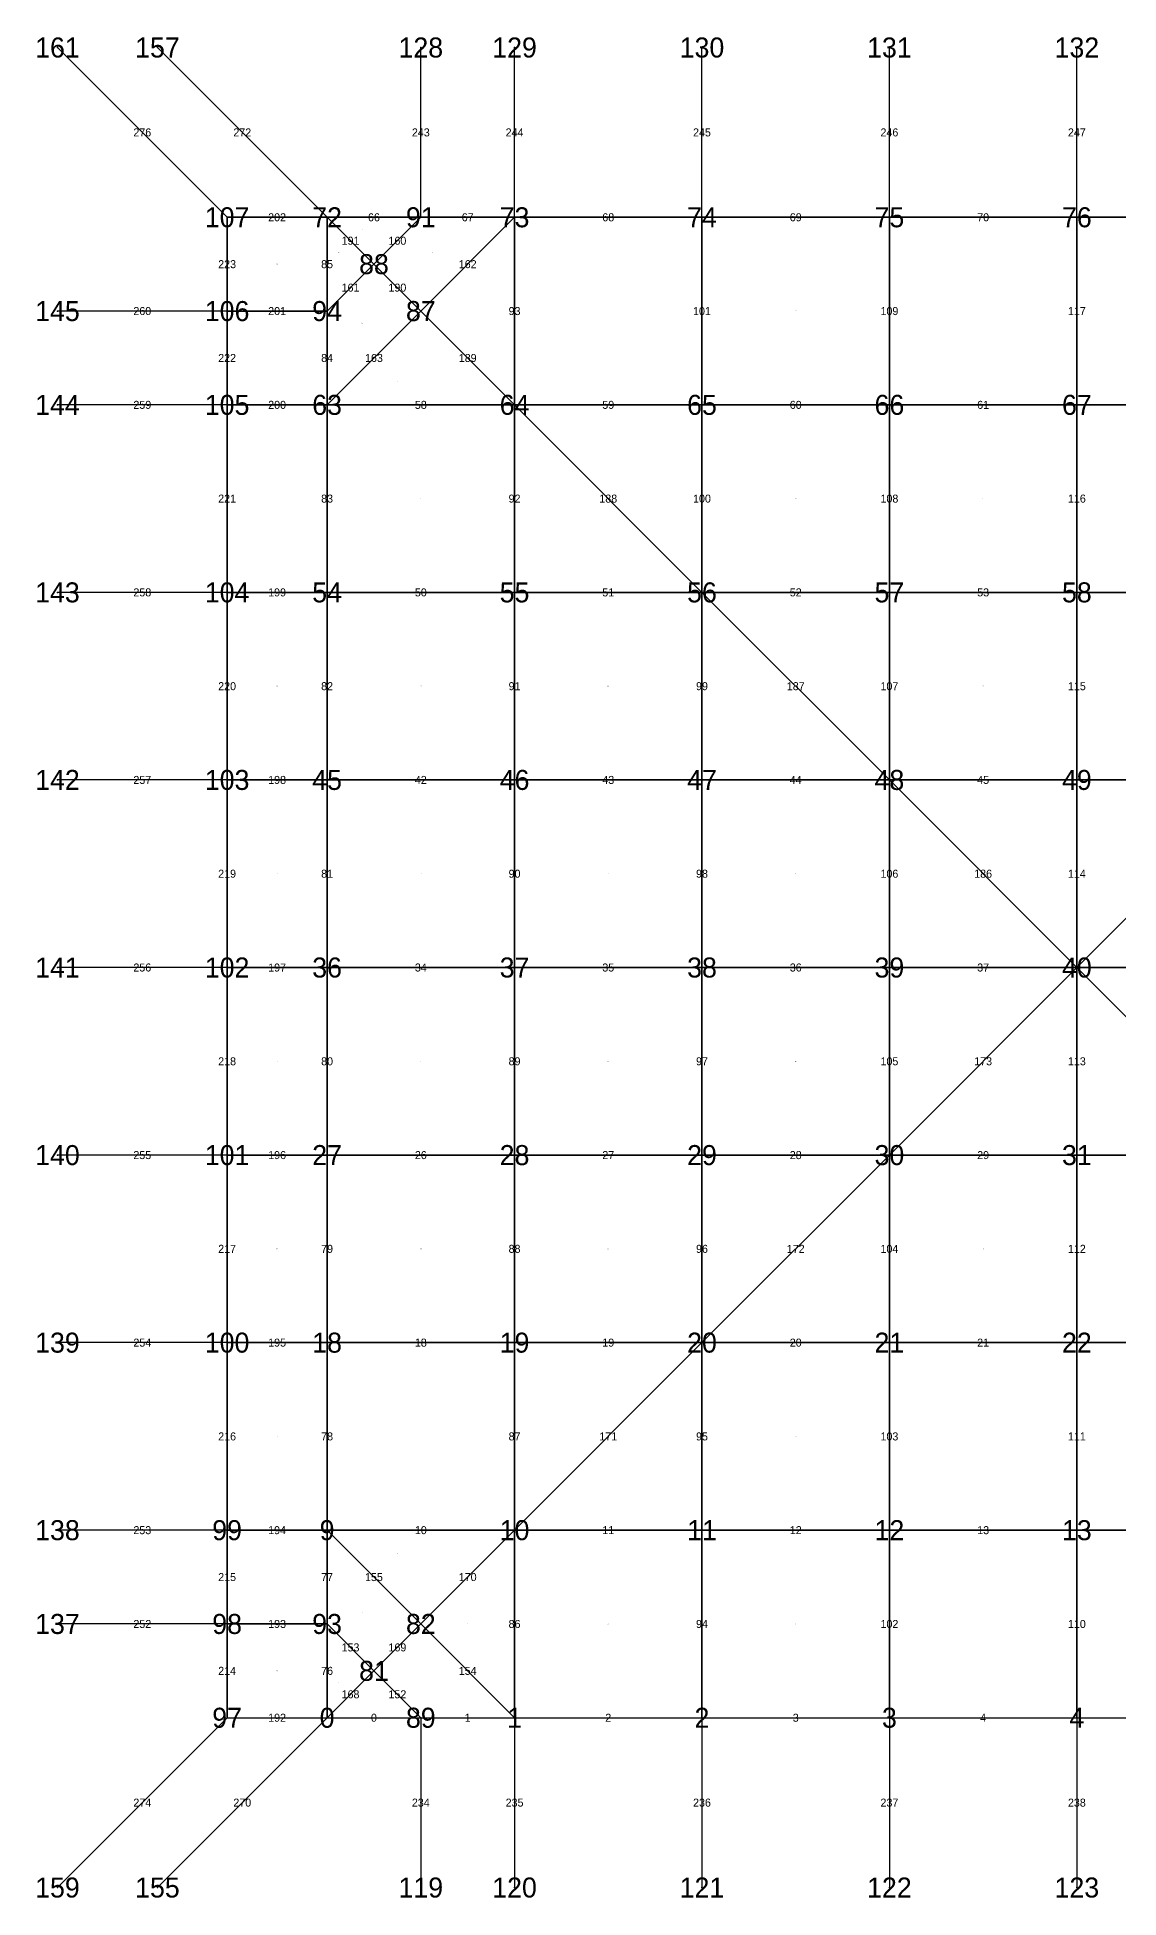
# Model space of a CAD drawing. Header units: metres. Extents: x -2.6 to 2.6, y -2.32 to 2.33.
# Drawn here: x -2.6 to 0.105, y -2.325 to 2.325 of the extents above; entities that cross this region are included whole.
import ezdxf
from ezdxf.enums import TextEntityAlignment as Align

# ---------------------------------------------------------------- set-up
doc = ezdxf.new("R2010")
doc.units = ezdxf.units.M

msp = doc.modelspace()

# ---------------------------------------------------------------- linework, layer by layer
at = {"layer": 'BRANCHE_INTERNO'}
for p, q in [((-2.125, 1.875, 0), (-2.5493, 2.2993, -5)), ((-1.875, 1.875, 0), (-2.2993, 2.2993, -5)), ((-1.6406, 1.875, 0.9077), (-1.6406, 2.2993, -4.0923)), ((-1.4062, 1.875, 1.2402), (-1.4062, 2.2993, -3.7598)), ((-0.9375, 1.875, 1.6238), (-0.9375, 2.2993, -3.3762)), ((-0.4688, 1.875, 1.8155), (-0.4688, 2.2993, -3.1845)), ((0, 1.875, 1.875), (0, 2.2993, -3.125)), ((-2.125, 1.875, 0), (-1.875, 1.875, 0)), ((-2.125, 1.6406, 0.9077), (-2.125, 1.875, 0)), ((-1.875, 1.875, 0), (-1.6406, 1.875, 0.9077)), ((-1.875, 1.6406, 0.9077), (-1.875, 1.875, 0)), ((-1.7578, 1.7578, 0.9227), (-1.875, 1.875, 0)), ((-1.6406, 1.875, 0.9077), (-1.7578, 1.7578, 0.9227)), ((-1.6406, 1.875, 0.9077), (-1.4062, 1.875, 1.2402)), ((-1.4062, 1.875, 1.2402), (-1.6406, 1.6406, 1.2837)), ((-1.4062, 1.875, 1.2402), (-0.9375, 1.875, 1.6238)), ((-1.4062, 1.4062, 1.7539), (-1.4062, 1.875, 1.2402)), ((-0.9375, 1.875, 1.6238), (-0.4688, 1.875, 1.8155)), ((-0.9375, 1.4062, 2.0432), (-0.9375, 1.875, 1.6238)), ((-0.4688, 1.875, 1.8155), (0, 1.875, 1.875)), ((-0.4688, 1.4062, 2.1986), (-0.4688, 1.875, 1.8155)), ((0, 1.875, 1.875), (0.4688, 1.875, 1.8155)), ((0, 1.4062, 2.248), (0, 1.875, 1.875)), ((-1.7578, 1.7578, 0.9227), (-1.875, 1.6406, 0.9077)), ((-1.6406, 1.6406, 1.2837), (-1.7578, 1.7578, 0.9227)), ((-2.125, 1.6406, 0.9077), (-2.5493, 1.6406, 0.9077)), ((-2.125, 1.6406, 0.9077), (-1.875, 1.6406, 0.9077)), ((-2.125, 1.4062, 1.2402), (-2.125, 1.6406, 0.9077)), ((-1.875, 1.4062, 1.2402), (-1.875, 1.6406, 0.9077)), ((-1.6406, 1.6406, 1.2837), (-1.875, 1.4062, 1.2402)), ((-1.4062, 1.4062, 1.7539), (-1.6406, 1.6406, 1.2837)), ((-2.125, 1.4062, 1.2402), (-2.5493, 1.4062, 1.2402)), ((-2.125, 1.4062, 1.2402), (-1.875, 1.4062, 1.2402)), ((-2.125, 0.9375, 1.6238), (-2.125, 1.4062, 1.2402)), ((-1.875, 1.4062, 1.2402), (-1.4062, 1.4062, 1.7539)), ((-1.875, 0.9375, 1.6238), (-1.875, 1.4062, 1.2402)), ((-1.4062, 1.4062, 1.7539), (-0.9375, 1.4062, 2.0432)), ((-1.4062, 0.9375, 2.0432), (-1.4062, 1.4062, 1.7539)), ((-0.9375, 0.9375, 2.2964), (-1.4062, 1.4062, 1.7539)), ((-0.9375, 1.4062, 2.0432), (-0.4688, 1.4062, 2.1986)), ((-0.9375, 0.9375, 2.2964), (-0.9375, 1.4062, 2.0432)), ((-0.4688, 1.4062, 2.1986), (0, 1.4062, 2.248)), ((-0.4688, 0.9375, 2.4357), (-0.4688, 1.4062, 2.1986)), ((0, 1.4062, 2.248), (0.4688, 1.4062, 2.1986)), ((0, 0.9375, 2.4804), (0, 1.4062, 2.248)), ((-2.125, 0.9375, 1.6238), (-2.5493, 0.9375, 1.6238)), ((-2.125, 0.9375, 1.6238), (-1.875, 0.9375, 1.6238)), ((-2.125, 0.4688, 1.8155), (-2.125, 0.9375, 1.6238)), ((-1.875, 0.9375, 1.6238), (-1.4062, 0.9375, 2.0432)), ((-1.875, 0.4688, 1.8155), (-1.875, 0.9375, 1.6238)), ((-1.4062, 0.9375, 2.0432), (-0.9375, 0.9375, 2.2964)), ((-1.4062, 0.4688, 2.1986), (-1.4062, 0.9375, 2.0432)), ((-0.9375, 0.9375, 2.2964), (-0.4688, 0.9375, 2.4357)), ((-0.9375, 0.4688, 2.4357), (-0.9375, 0.9375, 2.2964)), ((-0.4688, 0.4688, 2.5674), (-0.9375, 0.9375, 2.2964)), ((-0.4688, 0.9375, 2.4357), (0, 0.9375, 2.4804)), ((-0.4688, 0.4688, 2.5674), (-0.4688, 0.9375, 2.4357)), ((0, 0.9375, 2.4804), (0.4688, 0.9375, 2.4357)), ((0, 0.4688, 2.6099), (0, 0.9375, 2.4804)), ((-2.125, 0.4688, 1.8155), (-2.5493, 0.4688, 1.8155)), ((-2.125, 0.4688, 1.8155), (-1.875, 0.4688, 1.8155)), ((-2.125, 0, 1.875), (-2.125, 0.4688, 1.8155)), ((-1.875, 0.4688, 1.8155), (-1.4062, 0.4688, 2.1986)), ((-1.875, 0, 1.875), (-1.875, 0.4688, 1.8155)), ((-1.4062, 0.4688, 2.1986), (-0.9375, 0.4688, 2.4357)), ((-1.4062, 0, 2.248), (-1.4062, 0.4688, 2.1986)), ((-0.9375, 0.4688, 2.4357), (-0.4688, 0.4688, 2.5674)), ((-0.9375, 0, 2.4804), (-0.9375, 0.4688, 2.4357)), ((-0.4688, 0.4688, 2.5674), (0, 0.4688, 2.6099)), ((-0.4688, 0, 2.6099), (-0.4688, 0.4688, 2.5674)), ((0, 0, 2.6517), (-0.4688, 0.4688, 2.5674)), ((0, 0.4688, 2.6099), (0.4688, 0.4688, 2.5674)), ((0, 0, 2.6517), (0, 0.4688, 2.6099)), ((0, 0, 2.6517), (0.4688, 0.4688, 2.5674)), ((-2.125, 0, 1.875), (-2.5493, 0, 1.875)), ((-2.125, 0, 1.875), (-1.875, 0, 1.875)), ((-2.125, -0.4688, 1.8155), (-2.125, 0, 1.875)), ((-1.875, 0, 1.875), (-1.4062, 0, 2.248)), ((-1.875, -0.4688, 1.8155), (-1.875, 0, 1.875)), ((-1.4062, 0, 2.248), (-0.9375, 0, 2.4804)), ((-1.4062, -0.4688, 2.1986), (-1.4062, 0, 2.248)), ((-0.9375, 0, 2.4804), (-0.4688, 0, 2.6099)), ((-0.9375, -0.4688, 2.4357), (-0.9375, 0, 2.4804)), ((-0.4688, 0, 2.6099), (0, 0, 2.6517)), ((-0.4688, -0.4688, 2.5674), (-0.4688, 0, 2.6099)), ((-0.4688, -0.4688, 2.5674), (0, 0, 2.6517)), ((0, 0, 2.6517), (0.4688, 0, 2.6099)), ((0, -0.4688, 2.6099), (0, 0, 2.6517)), ((0.4688, -0.4688, 2.5674), (0, 0, 2.6517)), ((-2.125, -0.4688, 1.8155), (-2.5493, -0.4688, 1.8155)), ((-2.125, -0.4688, 1.8155), (-1.875, -0.4688, 1.8155)), ((-2.125, -0.9375, 1.6238), (-2.125, -0.4688, 1.8155)), ((-1.875, -0.4688, 1.8155), (-1.4062, -0.4688, 2.1986)), ((-1.875, -0.9375, 1.6238), (-1.875, -0.4688, 1.8155)), ((-1.4062, -0.4688, 2.1986), (-0.9375, -0.4688, 2.4357)), ((-1.4062, -0.9375, 2.0432), (-1.4062, -0.4688, 2.1986)), ((-0.9375, -0.4688, 2.4357), (-0.4688, -0.4688, 2.5674)), ((-0.9375, -0.9375, 2.2964), (-0.9375, -0.4688, 2.4357)), ((-0.9375, -0.9375, 2.2964), (-0.4688, -0.4688, 2.5674)), ((-0.4688, -0.4688, 2.5674), (0, -0.4688, 2.6099)), ((-0.4688, -0.9375, 2.4357), (-0.4688, -0.4688, 2.5674)), ((0, -0.4688, 2.6099), (0.4688, -0.4688, 2.5674)), ((0, -0.9375, 2.4804), (0, -0.4688, 2.6099)), ((-2.125, -0.9375, 1.6238), (-2.5493, -0.9375, 1.6238)), ((-2.125, -0.9375, 1.6238), (-1.875, -0.9375, 1.6238)), ((-2.125, -1.4062, 1.2402), (-2.125, -0.9375, 1.6238)), ((-1.875, -0.9375, 1.6238), (-1.4062, -0.9375, 2.0432)), ((-1.875, -1.4062, 1.2402), (-1.875, -0.9375, 1.6238)), ((-1.4062, -0.9375, 2.0432), (-0.9375, -0.9375, 2.2964)), ((-1.4062, -1.4062, 1.7539), (-1.4062, -0.9375, 2.0432)), ((-1.4062, -1.4062, 1.7539), (-0.9375, -0.9375, 2.2964)), ((-0.9375, -0.9375, 2.2964), (-0.4688, -0.9375, 2.4357)), ((-0.9375, -1.4062, 2.0432), (-0.9375, -0.9375, 2.2964)), ((-0.4688, -0.9375, 2.4357), (0, -0.9375, 2.4804)), ((-0.4688, -1.4062, 2.1986), (-0.4688, -0.9375, 2.4357)), ((0, -0.9375, 2.4804), (0.4688, -0.9375, 2.4357)), ((0, -1.4062, 2.248), (0, -0.9375, 2.4804)), ((-2.125, -1.4062, 1.2402), (-2.5493, -1.4062, 1.2402)), ((-2.125, -1.4062, 1.2402), (-1.875, -1.4062, 1.2402)), ((-2.125, -1.6406, 0.9077), (-2.125, -1.4062, 1.2402)), ((-1.875, -1.4062, 1.2402), (-1.4062, -1.4062, 1.7539)), ((-1.875, -1.6406, 0.9077), (-1.875, -1.4062, 1.2402)), ((-1.6406, -1.6406, 1.2837), (-1.875, -1.4062, 1.2402)), ((-1.6406, -1.6406, 1.2837), (-1.4062, -1.4062, 1.7539)), ((-1.4062, -1.4062, 1.7539), (-0.9375, -1.4062, 2.0432)), ((-1.4062, -1.875, 1.2402), (-1.4062, -1.4062, 1.7539)), ((-0.9375, -1.4062, 2.0432), (-0.4688, -1.4062, 2.1986)), ((-0.9375, -1.875, 1.6238), (-0.9375, -1.4062, 2.0432)), ((-0.4688, -1.4062, 2.1986), (0, -1.4062, 2.248)), ((-0.4688, -1.875, 1.8155), (-0.4688, -1.4062, 2.1986)), ((0, -1.4062, 2.248), (0.4688, -1.4062, 2.1986)), ((0, -1.875, 1.875), (0, -1.4062, 2.248)), ((-2.125, -1.6406, 0.9077), (-2.5493, -1.6406, 0.9077)), ((-2.125, -1.6406, 0.9077), (-1.875, -1.6406, 0.9077)), ((-2.125, -1.875, 0), (-2.125, -1.6406, 0.9077)), ((-1.875, -1.875, 0), (-1.875, -1.6406, 0.9077)), ((-1.7578, -1.7578, 0.9227), (-1.875, -1.6406, 0.9077)), ((-1.7578, -1.7578, 0.9227), (-1.6406, -1.6406, 1.2837)), ((-1.4062, -1.875, 1.2402), (-1.6406, -1.6406, 1.2837)), ((-1.875, -1.875, 0), (-1.7578, -1.7578, 0.9227)), ((-1.6406, -1.875, 0.9077), (-1.7578, -1.7578, 0.9227)), ((-2.125, -1.875, 0), (-2.5493, -2.2993, -5)), ((-1.875, -1.875, 0), (-2.2993, -2.2993, -5)), ((-2.125, -1.875, 0), (-1.875, -1.875, 0)), ((-1.875, -1.875, 0), (-1.6406, -1.875, 0.9077)), ((-1.6406, -1.875, 0.9077), (-1.4062, -1.875, 1.2402)), ((-1.6406, -1.875, 0.9077), (-1.6406, -2.2993, -4.0923)), ((-1.4062, -1.875, 1.2402), (-0.9375, -1.875, 1.6238)), ((-1.4062, -1.875, 1.2402), (-1.4062, -2.2993, -3.7598)), ((-0.9375, -1.875, 1.6238), (-0.4688, -1.875, 1.8155)), ((-0.9375, -1.875, 1.6238), (-0.9375, -2.2993, -3.3762)), ((-0.4688, -1.875, 1.8155), (0, -1.875, 1.875)), ((-0.4688, -1.875, 1.8155), (-0.4688, -2.2993, -3.1845)), ((0, -1.875, 1.875), (0.4688, -1.875, 1.8155)), ((0, -1.875, 1.875), (0, -2.2993, -3.125))]:
    msp.add_line(p, q, dxfattribs=at)
at = {"layer": 'EstradossoFaces'}
for points in [[(-2.125, 1.6406, 1.5827), (-1.875, 1.6406, 1.5827), (-1.875, 1.875, 1.2965), (-2.125, 1.875, 1.2965)], [(-1.875, 1.875, 1.2965), (-1.7578, 1.7578, 1.5914), (-1.6406, 1.875, 1.5827), (-1.875, 1.875, 1.2965)], [(-1.875, 1.875, 1.2965), (-1.875, 1.6406, 1.5827), (-1.7578, 1.7578, 1.5914), (-1.875, 1.875, 1.2965)], [(-1.7578, 1.7578, 1.5914), (-1.6406, 1.6406, 1.8245), (-1.4062, 1.875, 1.7942), (-1.6406, 1.875, 1.5827)], [(-1.6406, 1.6406, 1.8245), (-1.6406, 1.6406, 1.8245), (-1.4062, 1.4062, 2.1811), (-1.4062, 1.875, 1.7942)], [(-1.4062, 1.4062, 2.1811), (-0.9375, 1.4062, 2.4199), (-0.9375, 1.875, 2.0779), (-1.4062, 1.875, 1.7942)], [(-0.9375, 1.4062, 2.4199), (-0.4688, 1.4062, 2.5524), (-0.4688, 1.875, 2.2309), (-0.9375, 1.875, 2.0779)], [(-0.4688, 1.4062, 2.5524), (0, 1.4062, 2.5951), (0, 1.875, 2.2796), (-0.4688, 1.875, 2.2309)], [(0, 1.4062, 2.5951), (0.4688, 1.4062, 2.5524), (0.4688, 1.875, 2.2309), (0, 1.875, 2.2796)], [(-1.875, 1.6406, 1.5827), (-1.875, 1.4062, 1.7942), (-1.6406, 1.6406, 1.8245), (-1.7578, 1.7578, 1.5914)], [(-2.125, 1.4062, 1.7942), (-1.875, 1.4062, 1.7942), (-1.875, 1.6406, 1.5827), (-2.125, 1.6406, 1.5827)], [(-1.875, 1.4062, 1.7942), (-1.875, 1.4062, 1.7942), (-1.4062, 1.4062, 2.1811), (-1.6406, 1.6406, 1.8245)], [(-2.125, 0.9375, 2.0779), (-1.875, 0.9375, 2.0779), (-1.875, 1.4062, 1.7942), (-2.125, 1.4062, 1.7942)], [(-1.875, 0.9375, 2.0779), (-1.4062, 0.9375, 2.4199), (-1.4062, 1.4062, 2.1811), (-1.875, 1.4062, 1.7942)], [(-1.4062, 0.9375, 2.4199), (-0.9375, 0.9375, 2.6371), (-0.9375, 1.4062, 2.4199), (-1.4062, 1.4062, 2.1811)], [(-0.9375, 0.9375, 2.6371), (-0.4688, 0.9375, 2.7593), (-0.4688, 1.4062, 2.5524), (-0.9375, 1.4062, 2.4199)], [(-0.4688, 0.9375, 2.7593), (0, 0.9375, 2.7988), (0, 1.4062, 2.5951), (-0.4688, 1.4062, 2.5524)], [(0, 0.9375, 2.7988), (0.4688, 0.9375, 2.7593), (0.4688, 1.4062, 2.5524), (0, 1.4062, 2.5951)], [(-2.125, 0.4688, 2.2309), (-1.875, 0.4688, 2.2309), (-1.875, 0.9375, 2.0779), (-2.125, 0.9375, 2.0779)], [(-1.875, 0.4688, 2.2309), (-1.4062, 0.4688, 2.5524), (-1.4062, 0.9375, 2.4199), (-1.875, 0.9375, 2.0779)], [(-1.4062, 0.4688, 2.5524), (-0.9375, 0.4688, 2.7593), (-0.9375, 0.9375, 2.6371), (-1.4062, 0.9375, 2.4199)], [(-0.9375, 0.4688, 2.7593), (-0.4688, 0.4688, 2.8762), (-0.4688, 0.9375, 2.7593), (-0.9375, 0.9375, 2.6371)], [(-0.4688, 0.4688, 2.8762), (0, 0.4688, 2.9142), (0, 0.9375, 2.7988), (-0.4688, 0.9375, 2.7593)], [(0, 0.4688, 2.9142), (0.4688, 0.4688, 2.8762), (0.4688, 0.9375, 2.7593), (0, 0.9375, 2.7988)], [(-2.125, 0, 2.2796), (-1.875, 0, 2.2796), (-1.875, 0.4688, 2.2309), (-2.125, 0.4688, 2.2309)], [(-1.875, 0, 2.2796), (-1.4062, 0, 2.5951), (-1.4062, 0.4688, 2.5524), (-1.875, 0.4688, 2.2309)], [(-1.4062, 0, 2.5951), (-0.9375, 0, 2.7988), (-0.9375, 0.4688, 2.7593), (-1.4062, 0.4688, 2.5524)], [(-0.9375, 0, 2.7988), (-0.4688, 0, 2.9142), (-0.4688, 0.4688, 2.8762), (-0.9375, 0.4688, 2.7593)], [(-0.4688, 0, 2.9142), (0, 0, 2.9517), (0, 0.4688, 2.9142), (-0.4688, 0.4688, 2.8762)], [(0, 0, 2.9517), (0.4688, 0, 2.9142), (0.4688, 0.4688, 2.8762), (0, 0.4688, 2.9142)], [(-2.125, -0.4688, 2.2309), (-1.875, -0.4688, 2.2309), (-1.875, 0, 2.2796), (-2.125, 0, 2.2796)], [(-1.875, -0.4688, 2.2309), (-1.4062, -0.4688, 2.5524), (-1.4062, 0, 2.5951), (-1.875, 0, 2.2796)], [(-1.4062, -0.4688, 2.5524), (-0.9375, -0.4688, 2.7593), (-0.9375, 0, 2.7988), (-1.4062, 0, 2.5951)], [(-0.9375, -0.4688, 2.7593), (-0.4688, -0.4688, 2.8762), (-0.4688, 0, 2.9142), (-0.9375, 0, 2.7988)], [(-0.4688, -0.4688, 2.8762), (0, -0.4688, 2.9142), (0, 0, 2.9517), (-0.4688, 0, 2.9142)], [(0, -0.4688, 2.9142), (0.4688, -0.4688, 2.8762), (0.4688, 0, 2.9142), (0, 0, 2.9517)], [(-2.125, -0.9375, 2.0779), (-1.875, -0.9375, 2.0779), (-1.875, -0.4688, 2.2309), (-2.125, -0.4688, 2.2309)], [(-1.875, -0.9375, 2.0779), (-1.4062, -0.9375, 2.4199), (-1.4062, -0.4688, 2.5524), (-1.875, -0.4688, 2.2309)], [(-1.4062, -0.9375, 2.4199), (-0.9375, -0.9375, 2.6371), (-0.9375, -0.4688, 2.7593), (-1.4062, -0.4688, 2.5524)], [(-0.9375, -0.9375, 2.6371), (-0.4688, -0.9375, 2.7593), (-0.4688, -0.4688, 2.8762), (-0.9375, -0.4688, 2.7593)], [(-0.4688, -0.9375, 2.7593), (0, -0.9375, 2.7988), (0, -0.4688, 2.9142), (-0.4688, -0.4688, 2.8762)], [(0, -0.9375, 2.7988), (0.4688, -0.9375, 2.7593), (0.4688, -0.4688, 2.8762), (0, -0.4688, 2.9142)], [(-2.125, -1.4062, 1.7942), (-1.875, -1.4062, 1.7942), (-1.875, -0.9375, 2.0779), (-2.125, -0.9375, 2.0779)], [(-1.875, -1.4062, 1.7942), (-1.4062, -1.4062, 2.1811), (-1.4062, -0.9375, 2.4199), (-1.875, -0.9375, 2.0779)], [(-1.4062, -1.4062, 2.1811), (-0.9375, -1.4062, 2.4199), (-0.9375, -0.9375, 2.6371), (-1.4062, -0.9375, 2.4199)], [(-0.9375, -1.4062, 2.4199), (-0.4688, -1.4062, 2.5524), (-0.4688, -0.9375, 2.7593), (-0.9375, -0.9375, 2.6371)], [(-0.4688, -1.4062, 2.5524), (0, -1.4062, 2.5951), (0, -0.9375, 2.7988), (-0.4688, -0.9375, 2.7593)], [(0, -1.4062, 2.5951), (0.4688, -1.4062, 2.5524), (0.4688, -0.9375, 2.7593), (0, -0.9375, 2.7988)], [(-2.125, -1.6406, 1.5827), (-1.875, -1.6406, 1.5827), (-1.875, -1.4062, 1.7942), (-2.125, -1.4062, 1.7942)], [(-1.7578, -1.7578, 1.5914), (-1.6406, -1.6406, 1.8245), (-1.875, -1.4062, 1.7942), (-1.875, -1.6406, 1.5827)], [(-1.6406, -1.6406, 1.8245), (-1.4062, -1.4062, 2.1811), (-1.875, -1.4062, 1.7942)], [(-1.4062, -1.875, 1.7942), (-1.4062, -1.4062, 2.1811), (-1.6406, -1.6406, 1.8245)], [(-1.4062, -1.875, 1.7942), (-0.9375, -1.875, 2.0779), (-0.9375, -1.4062, 2.4199), (-1.4062, -1.4062, 2.1811)], [(-0.9375, -1.875, 2.0779), (-0.4688, -1.875, 2.2309), (-0.4688, -1.4062, 2.5524), (-0.9375, -1.4062, 2.4199)], [(-0.4688, -1.875, 2.2309), (0, -1.875, 2.2796), (0, -1.4062, 2.5951), (-0.4688, -1.4062, 2.5524)], [(0, -1.875, 2.2796), (0.4688, -1.875, 2.2309), (0.4688, -1.4062, 2.5524), (0, -1.4062, 2.5951)], [(-2.125, -1.875, 1.2965), (-1.875, -1.875, 1.2965), (-1.875, -1.6406, 1.5827), (-2.125, -1.6406, 1.5827)], [(-1.875, -1.875, 1.2965), (-1.7578, -1.7578, 1.5914), (-1.875, -1.6406, 1.5827), (-1.875, -1.875, 1.2965)], [(-1.6406, -1.875, 1.5827), (-1.4062, -1.875, 1.7942), (-1.6406, -1.6406, 1.8245), (-1.7578, -1.7578, 1.5914)], [(-1.875, -1.875, 1.2965), (-1.6406, -1.875, 1.5827), (-1.7578, -1.7578, 1.5914), (-1.875, -1.875, 1.2965)]]:
    msp.add_3dface(points, dxfattribs=at)
at = {"layer": 'Faces'}
for points in [[(-2.125, 1.6406, 0.9077), (-1.875, 1.6406, 0.9077), (-1.875, 1.875, 0), (-2.125, 1.875, 0)], [(-1.875, 1.875, 0), (-1.7578, 1.7578, 0.9227), (-1.6406, 1.875, 0.9077), (-1.875, 1.875, 0)], [(-1.875, 1.875, 0), (-1.875, 1.6406, 0.9077), (-1.7578, 1.7578, 0.9227), (-1.875, 1.875, 0)], [(-1.7578, 1.7578, 0.9227), (-1.6406, 1.6406, 1.2837), (-1.4062, 1.875, 1.2402), (-1.6406, 1.875, 0.9077)], [(-1.6406, 1.6406, 1.2837), (-1.6406, 1.6406, 1.2837), (-1.4062, 1.4062, 1.7539), (-1.4062, 1.875, 1.2402)], [(-1.4062, 1.4062, 1.7539), (-0.9375, 1.4062, 2.0432), (-0.9375, 1.875, 1.6238), (-1.4062, 1.875, 1.2402)], [(-0.9375, 1.4062, 2.0432), (-0.4688, 1.4062, 2.1986), (-0.4688, 1.875, 1.8155), (-0.9375, 1.875, 1.6238)], [(-0.4688, 1.4062, 2.1986), (0, 1.4062, 2.248), (0, 1.875, 1.875), (-0.4688, 1.875, 1.8155)], [(0, 1.4062, 2.248), (0.4688, 1.4062, 2.1986), (0.4688, 1.875, 1.8155), (0, 1.875, 1.875)], [(-1.875, 1.6406, 0.9077), (-1.875, 1.4062, 1.2402), (-1.6406, 1.6406, 1.2837), (-1.7578, 1.7578, 0.9227)], [(-2.125, 1.4062, 1.2402), (-1.875, 1.4062, 1.2402), (-1.875, 1.6406, 0.9077), (-2.125, 1.6406, 0.9077)], [(-1.875, 1.4062, 1.2402), (-1.875, 1.4062, 1.2402), (-1.4062, 1.4062, 1.7539), (-1.6406, 1.6406, 1.2837)], [(-2.125, 0.9375, 1.6238), (-1.875, 0.9375, 1.6238), (-1.875, 1.4062, 1.2402), (-2.125, 1.4062, 1.2402)], [(-1.875, 0.9375, 1.6238), (-1.4062, 0.9375, 2.0432), (-1.4062, 1.4062, 1.7539), (-1.875, 1.4062, 1.2402)], [(-1.4062, 0.9375, 2.0432), (-0.9375, 0.9375, 2.2964), (-0.9375, 1.4062, 2.0432), (-1.4062, 1.4062, 1.7539)], [(-0.9375, 0.9375, 2.2964), (-0.4688, 0.9375, 2.4357), (-0.4688, 1.4062, 2.1986), (-0.9375, 1.4062, 2.0432)], [(-0.4688, 0.9375, 2.4357), (0, 0.9375, 2.4804), (0, 1.4062, 2.248), (-0.4688, 1.4062, 2.1986)], [(0, 0.9375, 2.4804), (0.4688, 0.9375, 2.4357), (0.4688, 1.4062, 2.1986), (0, 1.4062, 2.248)], [(-2.125, 0.4688, 1.8155), (-1.875, 0.4688, 1.8155), (-1.875, 0.9375, 1.6238), (-2.125, 0.9375, 1.6238)], [(-1.875, 0.4688, 1.8155), (-1.4062, 0.4688, 2.1986), (-1.4062, 0.9375, 2.0432), (-1.875, 0.9375, 1.6238)], [(-1.4062, 0.4688, 2.1986), (-0.9375, 0.4688, 2.4357), (-0.9375, 0.9375, 2.2964), (-1.4062, 0.9375, 2.0432)], [(-0.9375, 0.4688, 2.4357), (-0.4688, 0.4688, 2.5674), (-0.4688, 0.9375, 2.4357), (-0.9375, 0.9375, 2.2964)], [(-0.4688, 0.4688, 2.5674), (0, 0.4688, 2.6099), (0, 0.9375, 2.4804), (-0.4688, 0.9375, 2.4357)], [(0, 0.4688, 2.6099), (0.4688, 0.4688, 2.5674), (0.4688, 0.9375, 2.4357), (0, 0.9375, 2.4804)], [(-2.125, 0, 1.875), (-1.875, 0, 1.875), (-1.875, 0.4688, 1.8155), (-2.125, 0.4688, 1.8155)], [(-1.875, 0, 1.875), (-1.4062, 0, 2.248), (-1.4062, 0.4688, 2.1986), (-1.875, 0.4688, 1.8155)], [(-1.4062, 0, 2.248), (-0.9375, 0, 2.4804), (-0.9375, 0.4688, 2.4357), (-1.4062, 0.4688, 2.1986)], [(-0.9375, 0, 2.4804), (-0.4688, 0, 2.6099), (-0.4688, 0.4688, 2.5674), (-0.9375, 0.4688, 2.4357)], [(-0.4688, 0, 2.6099), (0, 0, 2.6517), (0, 0.4688, 2.6099), (-0.4688, 0.4688, 2.5674)], [(0, 0, 2.6517), (0.4688, 0, 2.6099), (0.4688, 0.4688, 2.5674), (0, 0.4688, 2.6099)], [(-2.125, -0.4688, 1.8155), (-1.875, -0.4688, 1.8155), (-1.875, 0, 1.875), (-2.125, 0, 1.875)], [(-1.875, -0.4688, 1.8155), (-1.4062, -0.4688, 2.1986), (-1.4062, 0, 2.248), (-1.875, 0, 1.875)], [(-1.4062, -0.4688, 2.1986), (-0.9375, -0.4688, 2.4357), (-0.9375, 0, 2.4804), (-1.4062, 0, 2.248)], [(-0.9375, -0.4688, 2.4357), (-0.4688, -0.4688, 2.5674), (-0.4688, 0, 2.6099), (-0.9375, 0, 2.4804)], [(-0.4688, -0.4688, 2.5674), (0, -0.4688, 2.6099), (0, 0, 2.6517), (-0.4688, 0, 2.6099)], [(0, -0.4688, 2.6099), (0.4688, -0.4688, 2.5674), (0.4688, 0, 2.6099), (0, 0, 2.6517)], [(-2.125, -0.9375, 1.6238), (-1.875, -0.9375, 1.6238), (-1.875, -0.4688, 1.8155), (-2.125, -0.4688, 1.8155)], [(-1.875, -0.9375, 1.6238), (-1.4062, -0.9375, 2.0432), (-1.4062, -0.4688, 2.1986), (-1.875, -0.4688, 1.8155)], [(-1.4062, -0.9375, 2.0432), (-0.9375, -0.9375, 2.2964), (-0.9375, -0.4688, 2.4357), (-1.4062, -0.4688, 2.1986)], [(-0.9375, -0.9375, 2.2964), (-0.4688, -0.9375, 2.4357), (-0.4688, -0.4688, 2.5674), (-0.9375, -0.4688, 2.4357)], [(-0.4688, -0.9375, 2.4357), (0, -0.9375, 2.4804), (0, -0.4688, 2.6099), (-0.4688, -0.4688, 2.5674)], [(0, -0.9375, 2.4804), (0.4688, -0.9375, 2.4357), (0.4688, -0.4688, 2.5674), (0, -0.4688, 2.6099)], [(-2.125, -1.4062, 1.2402), (-1.875, -1.4062, 1.2402), (-1.875, -0.9375, 1.6238), (-2.125, -0.9375, 1.6238)], [(-1.875, -1.4062, 1.2402), (-1.4062, -1.4062, 1.7539), (-1.4062, -0.9375, 2.0432), (-1.875, -0.9375, 1.6238)], [(-1.4062, -1.4062, 1.7539), (-0.9375, -1.4062, 2.0432), (-0.9375, -0.9375, 2.2964), (-1.4062, -0.9375, 2.0432)], [(-0.9375, -1.4062, 2.0432), (-0.4688, -1.4062, 2.1986), (-0.4688, -0.9375, 2.4357), (-0.9375, -0.9375, 2.2964)], [(-0.4688, -1.4062, 2.1986), (0, -1.4062, 2.248), (0, -0.9375, 2.4804), (-0.4688, -0.9375, 2.4357)], [(0, -1.4062, 2.248), (0.4688, -1.4062, 2.1986), (0.4688, -0.9375, 2.4357), (0, -0.9375, 2.4804)], [(-2.125, -1.6406, 0.9077), (-1.875, -1.6406, 0.9077), (-1.875, -1.4062, 1.2402), (-2.125, -1.4062, 1.2402)], [(-1.7578, -1.7578, 0.9227), (-1.6406, -1.6406, 1.2837), (-1.875, -1.4062, 1.2402), (-1.875, -1.6406, 0.9077)], [(-1.6406, -1.6406, 1.2837), (-1.4062, -1.4062, 1.7539), (-1.875, -1.4062, 1.2402)], [(-1.4062, -1.875, 1.2402), (-1.4062, -1.4062, 1.7539), (-1.6406, -1.6406, 1.2837)], [(-1.4062, -1.875, 1.2402), (-0.9375, -1.875, 1.6238), (-0.9375, -1.4062, 2.0432), (-1.4062, -1.4062, 1.7539)], [(-0.9375, -1.875, 1.6238), (-0.4688, -1.875, 1.8155), (-0.4688, -1.4062, 2.1986), (-0.9375, -1.4062, 2.0432)], [(-0.4688, -1.875, 1.8155), (0, -1.875, 1.875), (0, -1.4062, 2.248), (-0.4688, -1.4062, 2.1986)], [(0, -1.875, 1.875), (0.4688, -1.875, 1.8155), (0.4688, -1.4062, 2.1986), (0, -1.4062, 2.248)], [(-2.125, -1.875, 0), (-1.875, -1.875, 0), (-1.875, -1.6406, 0.9077), (-2.125, -1.6406, 0.9077)], [(-1.875, -1.875, 0), (-1.7578, -1.7578, 0.9227), (-1.875, -1.6406, 0.9077), (-1.875, -1.875, 0)], [(-1.6406, -1.875, 0.9077), (-1.4062, -1.875, 1.2402), (-1.6406, -1.6406, 1.2837), (-1.7578, -1.7578, 0.9227)], [(-1.875, -1.875, 0), (-1.6406, -1.875, 0.9077), (-1.7578, -1.7578, 0.9227), (-1.875, -1.875, 0)]]:
    msp.add_3dface(points, dxfattribs=at)
at = {"layer": 'NODI-Estradosso'}
for p in [(-2.5493, 2.2993, 0.9899), (-2.2993, 2.2993, 0.9899), (-1.6406, 2.2993, 1.4695), (-1.4062, 2.2993, 1.6915), (-0.9375, 2.2993, 1.9868), (-0.4688, 2.2993, 2.1451), (0, 2.2993, 2.1954), (-2.125, 1.875, 1.2965), (-1.875, 1.875, 1.2965), (-1.6406, 1.875, 1.5827), (-1.4062, 1.875, 1.7942), (-0.9375, 1.875, 2.0779), (-0.4688, 1.875, 2.2309), (0, 1.875, 2.2796), (-1.7578, 1.7578, 1.5914), (-2.5493, 1.6406, 1.5827), (-2.125, 1.6406, 1.5827), (-1.875, 1.6406, 1.5827), (-1.6406, 1.6406, 1.8245), (-2.5493, 1.4062, 1.7942), (-2.125, 1.4062, 1.7942), (-1.875, 1.4062, 1.7942), (-1.4062, 1.4062, 2.1811), (-0.9375, 1.4062, 2.4199), (-0.4688, 1.4062, 2.5524), (0, 1.4062, 2.5951), (-2.5493, 0.9375, 2.0779), (-2.125, 0.9375, 2.0779), (-1.875, 0.9375, 2.0779), (-1.4062, 0.9375, 2.4199), (-0.9375, 0.9375, 2.6371), (-0.4688, 0.9375, 2.7593), (0, 0.9375, 2.7988), (-2.5493, 0.4688, 2.2309), (-2.125, 0.4688, 2.2309), (-1.875, 0.4688, 2.2309), (-1.4062, 0.4688, 2.5524), (-0.9375, 0.4688, 2.7593), (-0.4688, 0.4688, 2.8762), (0, 0.4688, 2.9142), (-2.5493, 0, 2.2796), (-2.125, 0, 2.2796), (-1.875, 0, 2.2796), (-1.4062, 0, 2.5951), (-0.9375, 0, 2.7988), (-0.4688, 0, 2.9142), (0, 0, 2.9517), (-2.5493, -0.4688, 2.2309), (-2.125, -0.4688, 2.2309), (-1.875, -0.4688, 2.2309), (-1.4062, -0.4688, 2.5524), (-0.9375, -0.4688, 2.7593), (-0.4688, -0.4688, 2.8762), (0, -0.4688, 2.9142), (-2.5493, -0.9375, 2.0779), (-2.125, -0.9375, 2.0779), (-1.875, -0.9375, 2.0779), (-1.4062, -0.9375, 2.4199), (-0.9375, -0.9375, 2.6371), (-0.4688, -0.9375, 2.7593), (0, -0.9375, 2.7988), (-2.5493, -1.4062, 1.7942), (-2.125, -1.4062, 1.7942), (-1.875, -1.4062, 1.7942), (-1.4062, -1.4062, 2.1811), (-0.9375, -1.4062, 2.4199), (-0.4688, -1.4062, 2.5524), (0, -1.4062, 2.5951), (-2.5493, -1.6406, 1.5827), (-2.125, -1.6406, 1.5827), (-1.875, -1.6406, 1.5827), (-1.6406, -1.6406, 1.8245), (-1.7578, -1.7578, 1.5914), (-2.125, -1.875, 1.2965), (-1.875, -1.875, 1.2965), (-1.6406, -1.875, 1.5827), (-1.4062, -1.875, 1.7942), (-0.9375, -1.875, 2.0779), (-0.4688, -1.875, 2.2309), (0, -1.875, 2.2796), (-2.5493, -2.2993, 0.9899), (-2.2993, -2.2993, 0.9899), (-1.6406, -2.2993, 1.4695), (-1.4062, -2.2993, 1.6915), (-0.9375, -2.2993, 1.9868), (-0.4688, -2.2993, 2.1451), (0, -2.2993, 2.1954)]:
    msp.add_point(p, dxfattribs=at)
at = {"layer": 'NODI-Intradosso'}
for p in [(-2.5493, 2.2993, -5), (-2.2993, 2.2993, -5), (-1.6406, 2.2993, -4.0923), (-1.4062, 2.2993, -3.7598), (-0.9375, 2.2993, -3.3762), (-0.4688, 2.2993, -3.1845), (0, 2.2993, -3.125), (-2.125, 1.875, 0), (-1.875, 1.875, 0), (-1.6406, 1.875, 0.9077), (-1.4062, 1.875, 1.2402), (-0.9375, 1.875, 1.6238), (-0.4688, 1.875, 1.8155), (0, 1.875, 1.875), (-1.7578, 1.7578, 0.9227), (-2.5493, 1.6406, 0.9077), (-2.125, 1.6406, 0.9077), (-1.875, 1.6406, 0.9077), (-1.6406, 1.6406, 1.2837), (-2.5493, 1.4062, 1.2402), (-2.125, 1.4062, 1.2402), (-1.875, 1.4062, 1.2402), (-1.4062, 1.4062, 1.7539), (-0.9375, 1.4062, 2.0432), (-0.4688, 1.4062, 2.1986), (0, 1.4062, 2.248), (-2.5493, 0.9375, 1.6238), (-2.125, 0.9375, 1.6238), (-1.875, 0.9375, 1.6238), (-1.4062, 0.9375, 2.0432), (-0.9375, 0.9375, 2.2964), (-0.4688, 0.9375, 2.4357), (0, 0.9375, 2.4804), (-2.5493, 0.4688, 1.8155), (-2.125, 0.4688, 1.8155), (-1.875, 0.4688, 1.8155), (-1.4062, 0.4688, 2.1986), (-0.9375, 0.4688, 2.4357), (-0.4688, 0.4688, 2.5674), (0, 0.4688, 2.6099), (-2.5493, 0, 1.875), (-2.125, 0, 1.875), (-1.875, 0, 1.875), (-1.4062, 0, 2.248), (-0.9375, 0, 2.4804), (-0.4688, 0, 2.6099), (0, 0, 2.6517), (-2.5493, -0.4688, 1.8155), (-2.125, -0.4688, 1.8155), (-1.875, -0.4688, 1.8155), (-1.4062, -0.4688, 2.1986), (-0.9375, -0.4688, 2.4357), (-0.4688, -0.4688, 2.5674), (0, -0.4688, 2.6099), (-2.5493, -0.9375, 1.6238), (-2.125, -0.9375, 1.6238), (-1.875, -0.9375, 1.6238), (-1.4062, -0.9375, 2.0432), (-0.9375, -0.9375, 2.2964), (-0.4688, -0.9375, 2.4357), (0, -0.9375, 2.4804), (-2.5493, -1.4062, 1.2402), (-2.125, -1.4062, 1.2402), (-1.875, -1.4062, 1.2402), (-1.4062, -1.4062, 1.7539), (-0.9375, -1.4062, 2.0432), (-0.4688, -1.4062, 2.1986), (0, -1.4062, 2.248), (-2.5493, -1.6406, 0.9077), (-2.125, -1.6406, 0.9077), (-1.875, -1.6406, 0.9077), (-1.6406, -1.6406, 1.2837), (-1.7578, -1.7578, 0.9227), (-2.125, -1.875, 0), (-1.875, -1.875, 0), (-1.6406, -1.875, 0.9077), (-1.4062, -1.875, 1.2402), (-0.9375, -1.875, 1.6238), (-0.4688, -1.875, 1.8155), (0, -1.875, 1.875), (-2.5493, -2.2993, -5), (-2.2993, -2.2993, -5), (-1.6406, -2.2993, -4.0923), (-1.4062, -2.2993, -3.7598), (-0.9375, -2.2993, -3.3762), (-0.4688, -2.2993, -3.1845), (0, -2.2993, -3.125)]:
    msp.add_point(p, dxfattribs=at)

# ---------------------------------------------------------------- texts
at = {"layer": 'BRANCHES-Index'}
for s, p in [('276', (-2.3371, 2.0871, -2.5)), ('272', (-2.0871, 2.0871, -2.5)), ('243', (-1.6406, 2.0871, -1.5923)), ('244', (-1.4062, 2.0871, -1.2598)), ('245', (-0.9375, 2.0871, -0.8762)), ('246', (-0.4688, 2.0871, -0.6845)), ('247', (0, 2.0871, -0.625)), ('202', (-2, 1.875, 0)), ('66', (-1.7578, 1.875, 0.4539)), ('67', (-1.5234, 1.875, 1.074)), ('68', (-1.1719, 1.875, 1.432)), ('69', (-0.7031, 1.875, 1.7196)), ('70', (-0.2344, 1.875, 1.8452)), ('191', (-1.8164, 1.8164, 0.4614)), ('160', (-1.6992, 1.8164, 0.9152)), ('223', (-2.125, 1.7578, 0.4539)), ('85', (-1.875, 1.7578, 0.4539)), ('162', (-1.5234, 1.7578, 1.262)), ('161', (-1.8164, 1.6992, 0.9152)), ('190', (-1.6992, 1.6992, 1.1032)), ('260', (-2.3371, 1.6406, 0.9077)), ('201', (-2, 1.6406, 0.9077)), ('93', (-1.4062, 1.6406, 1.497)), ('101', (-0.9375, 1.6406, 1.8335)), ('109', (-0.4688, 1.6406, 2.007)), ('117', (0, 1.6406, 2.0615)), ('222', (-2.125, 1.5234, 1.074)), ('84', (-1.875, 1.5234, 1.074)), ('163', (-1.7578, 1.5234, 1.262)), ('189', (-1.5234, 1.5234, 1.5188)), ('259', (-2.3371, 1.4062, 1.2402)), ('200', (-2, 1.4062, 1.2402)), ('58', (-1.6406, 1.4062, 1.497)), ('59', (-1.1719, 1.4062, 1.8986)), ('60', (-0.7031, 1.4062, 2.1209)), ('61', (-0.2344, 1.4062, 2.2233)), ('221', (-2.125, 1.1719, 1.432)), ('83', (-1.875, 1.1719, 1.432)), ('92', (-1.4062, 1.1719, 1.8986)), ('188', (-1.1719, 1.1719, 2.0251)), ('100', (-0.9375, 1.1719, 2.1698)), ('108', (-0.4688, 1.1719, 2.3172)), ('116', (0, 1.1719, 2.3642)), ('258', (-2.3371, 0.9375, 1.6238)), ('199', (-2, 0.9375, 1.6238)), ('50', (-1.6406, 0.9375, 1.8335)), ('51', (-1.1719, 0.9375, 2.1698)), ('52', (-0.7031, 0.9375, 2.366)), ('53', (-0.2344, 0.9375, 2.458)), ('220', (-2.125, 0.7031, 1.7196)), ('82', (-1.875, 0.7031, 1.7196)), ('91', (-1.4062, 0.7031, 2.1209)), ('99', (-0.9375, 0.7031, 2.366)), ('187', (-0.7031, 0.7031, 2.4319)), ('107', (-0.4688, 0.7031, 2.5016)), ('115', (0, 0.7031, 2.5451)), ('257', (-2.3371, 0.4688, 1.8155)), ('198', (-2, 0.4688, 1.8155)), ('42', (-1.6406, 0.4688, 2.007)), ('43', (-1.1719, 0.4688, 2.3172)), ('44', (-0.7031, 0.4688, 2.5016)), ('45', (-0.2344, 0.4688, 2.5887)), ('219', (-2.125, 0.2344, 1.8452)), ('81', (-1.875, 0.2344, 1.8452)), ('90', (-1.4062, 0.2344, 2.2233)), ('98', (-0.9375, 0.2344, 2.458)), ('106', (-0.4688, 0.2344, 2.5887)), ('186', (-0.2344, 0.2344, 2.6095)), ('114', (0, 0.2344, 2.6308)), ('256', (-2.3371, 0, 1.875)), ('197', (-2, 0, 1.875)), ('34', (-1.6406, 0, 2.0615)), ('35', (-1.1719, 0, 2.3642)), ('36', (-0.7031, 0, 2.5451)), ('37', (-0.2344, 0, 2.6308)), ('218', (-2.125, -0.2344, 1.8452)), ('80', (-1.875, -0.2344, 1.8452)), ('89', (-1.4062, -0.2344, 2.2233)), ('97', (-0.9375, -0.2344, 2.458)), ('105', (-0.4688, -0.2344, 2.5887)), ('173', (-0.2344, -0.2344, 2.6095)), ('113', (0, -0.2344, 2.6308)), ('255', (-2.3371, -0.4688, 1.8155)), ('196', (-2, -0.4688, 1.8155)), ('26', (-1.6406, -0.4688, 2.007)), ('27', (-1.1719, -0.4688, 2.3172)), ('28', (-0.7031, -0.4688, 2.5016)), ('29', (-0.2344, -0.4688, 2.5887)), ('217', (-2.125, -0.7031, 1.7196)), ('79', (-1.875, -0.7031, 1.7196)), ('88', (-1.4062, -0.7031, 2.1209)), ('96', (-0.9375, -0.7031, 2.366)), ('172', (-0.7031, -0.7031, 2.4319)), ('104', (-0.4688, -0.7031, 2.5016)), ('112', (0, -0.7031, 2.5451)), ('254', (-2.3371, -0.9375, 1.6238)), ('195', (-2, -0.9375, 1.6238)), ('18', (-1.6406, -0.9375, 1.8335)), ('19', (-1.1719, -0.9375, 2.1698)), ('20', (-0.7031, -0.9375, 2.366)), ('21', (-0.2344, -0.9375, 2.458)), ('216', (-2.125, -1.1719, 1.432)), ('78', (-1.875, -1.1719, 1.432)), ('87', (-1.4062, -1.1719, 1.8986)), ('171', (-1.1719, -1.1719, 2.0251)), ('95', (-0.9375, -1.1719, 2.1698)), ('103', (-0.4688, -1.1719, 2.3172)), ('111', (0, -1.1719, 2.3642)), ('253', (-2.3371, -1.4062, 1.2402)), ('194', (-2, -1.4062, 1.2402)), ('10', (-1.6406, -1.4062, 1.497)), ('11', (-1.1719, -1.4062, 1.8986)), ('12', (-0.7031, -1.4062, 2.1209)), ('13', (-0.2344, -1.4062, 2.2233)), ('215', (-2.125, -1.5234, 1.074)), ('77', (-1.875, -1.5234, 1.074)), ('155', (-1.7578, -1.5234, 1.262)), ('170', (-1.5234, -1.5234, 1.5188)), ('252', (-2.3371, -1.6406, 0.9077)), ('193', (-2, -1.6406, 0.9077)), ('86', (-1.4062, -1.6406, 1.497)), ('94', (-0.9375, -1.6406, 1.8335)), ('102', (-0.4688, -1.6406, 2.007)), ('110', (0, -1.6406, 2.0615)), ('153', (-1.8164, -1.6992, 0.9152)), ('169', (-1.6992, -1.6992, 1.1032)), ('214', (-2.125, -1.7578, 0.4539)), ('76', (-1.875, -1.7578, 0.4539)), ('154', (-1.5234, -1.7578, 1.262)), ('168', (-1.8164, -1.8164, 0.4614)), ('152', (-1.6992, -1.8164, 0.9152)), ('192', (-2, -1.875, 0)), ('0', (-1.7578, -1.875, 0.4539)), ('1', (-1.5234, -1.875, 1.074)), ('2', (-1.1719, -1.875, 1.432)), ('3', (-0.7031, -1.875, 1.7196)), ('4', (-0.2344, -1.875, 1.8452)), ('274', (-2.3371, -2.0871, -2.5)), ('270', (-2.0871, -2.0871, -2.5)), ('234', (-1.6406, -2.0871, -1.5923)), ('235', (-1.4062, -2.0871, -1.2598)), ('236', (-0.9375, -2.0871, -0.8762)), ('237', (-0.4688, -2.0871, -0.6845)), ('238', (0, -2.0871, -0.625))]:
    msp.add_text(s, height=0.02, dxfattribs=at).set_placement(p, align=Align.MIDDLE_CENTER)
at = {"layer": 'Faces-Index'}
for s, p in [('12', (-1.7871, 1.8457, 0.4576)), ('15', (-1.8457, 1.7871, 0.4576)), ('13', (-1.6113, 1.7871, 1.0886)), ('93', (-2, 1.7578, 0.4539)), ('14', (-1.5234, 1.6406, 1.3904)), ('78', (-1.1719, 1.6406, 1.6653)), ('79', (-0.7031, 1.6406, 1.9203)), ('80', (-0.2344, 1.6406, 2.0343)), ('16', (-1.7871, 1.6113, 1.0886)), ('92', (-2, 1.5234, 1.074)), ('17', (-1.6992, 1.4648, 1.3795)), ('91', (-2, 1.1719, 1.432)), ('70', (-1.6406, 1.1719, 1.6653)), ('71', (-1.1719, 1.1719, 2.0342)), ('72', (-0.7031, 1.1719, 2.2435)), ('73', (-0.2344, 1.1719, 2.3407)), ('90', (-2, 0.7031, 1.7196)), ('62', (-1.6406, 0.7031, 1.9203)), ('63', (-1.1719, 0.7031, 2.2435)), ('64', (-0.7031, 0.7031, 2.4338)), ('65', (-0.2344, 0.7031, 2.5234)), ('89', (-2, 0.2344, 1.8452)), ('54', (-1.6406, 0.2344, 2.0343)), ('55', (-1.1719, 0.2344, 2.3407)), ('56', (-0.7031, 0.2344, 2.5234)), ('57', (-0.2344, 0.2344, 2.6097)), ('88', (-2, -0.2344, 1.8452)), ('46', (-1.6406, -0.2344, 2.0343)), ('47', (-1.1719, -0.2344, 2.3407)), ('48', (-0.7031, -0.2344, 2.5234)), ('49', (-0.2344, -0.2344, 2.6097)), ('87', (-2, -0.7031, 1.7196)), ('38', (-1.6406, -0.7031, 1.9203)), ('39', (-1.1719, -0.7031, 2.2435)), ('40', (-0.7031, -0.7031, 2.4338)), ('41', (-0.2344, -0.7031, 2.5234)), ('86', (-2, -1.1719, 1.432)), ('30', (-1.6406, -1.1719, 1.6653)), ('31', (-1.1719, -1.1719, 2.0342)), ('32', (-0.7031, -1.1719, 2.2435)), ('33', (-0.2344, -1.1719, 2.3407)), ('5', (-1.6992, -1.4648, 1.3795)), ('85', (-2, -1.5234, 1.074)), ('4', (-1.7871, -1.6113, 1.0886)), ('2', (-1.5234, -1.6406, 1.3904)), ('24', (-1.1719, -1.6406, 1.6653)), ('25', (-0.7031, -1.6406, 1.9203)), ('26', (-0.2344, -1.6406, 2.0343)), ('84', (-2, -1.7578, 0.4539)), ('3', (-1.8457, -1.7871, 0.4576)), ('1', (-1.6113, -1.7871, 1.0886)), ('0', (-1.7871, -1.8457, 0.4576))]:
    msp.add_text(s, height=0.002, dxfattribs=at).set_placement(p, align=Align.MIDDLE_CENTER)
at = {"layer": 'NODI-Index'}
for s, p in [('161', (-2.5493, 2.2993, -5)), ('128', (-1.6406, 2.2993, -4.0923)), ('129', (-1.4062, 2.2993, -3.7598)), ('130', (-0.9375, 2.2993, -3.3762)), ('131', (-0.4688, 2.2993, -3.1845)), ('132', (0, 2.2993, -3.125)), ('157', (-2.2993, 2.2993, -5)), ('107', (-2.125, 1.875, 0)), ('72', (-1.875, 1.875, 0)), ('91', (-1.6406, 1.875, 0.9077)), ('73', (-1.4062, 1.875, 1.2402)), ('74', (-0.9375, 1.875, 1.6238)), ('75', (-0.4688, 1.875, 1.8155)), ('76', (0, 1.875, 1.875)), ('88', (-1.7578, 1.7578, 0.9227)), ('145', (-2.5493, 1.6406, 0.9077)), ('106', (-2.125, 1.6406, 0.9077)), ('94', (-1.875, 1.6406, 0.9077)), ('87', (-1.6406, 1.6406, 1.2837)), ('144', (-2.5493, 1.4062, 1.2402)), ('105', (-2.125, 1.4062, 1.2402)), ('63', (-1.875, 1.4062, 1.2402)), ('64', (-1.4062, 1.4062, 1.7539)), ('65', (-0.9375, 1.4062, 2.0432)), ('66', (-0.4688, 1.4062, 2.1986)), ('67', (0, 1.4062, 2.248)), ('143', (-2.5493, 0.9375, 1.6238)), ('104', (-2.125, 0.9375, 1.6238)), ('54', (-1.875, 0.9375, 1.6238)), ('55', (-1.4062, 0.9375, 2.0432)), ('56', (-0.9375, 0.9375, 2.2964)), ('57', (-0.4688, 0.9375, 2.4357)), ('58', (0, 0.9375, 2.4804)), ('142', (-2.5493, 0.4688, 1.8155)), ('103', (-2.125, 0.4688, 1.8155)), ('45', (-1.875, 0.4688, 1.8155)), ('46', (-1.4062, 0.4688, 2.1986)), ('47', (-0.9375, 0.4688, 2.4357)), ('48', (-0.4688, 0.4688, 2.5674)), ('49', (0, 0.4688, 2.6099)), ('141', (-2.5493, 0, 1.875)), ('102', (-2.125, 0, 1.875)), ('36', (-1.875, 0, 1.875)), ('37', (-1.4062, 0, 2.248)), ('38', (-0.9375, 0, 2.4804)), ('39', (-0.4688, 0, 2.6099)), ('40', (0, 0, 2.6517)), ('140', (-2.5493, -0.4688, 1.8155)), ('101', (-2.125, -0.4688, 1.8155)), ('27', (-1.875, -0.4688, 1.8155)), ('28', (-1.4062, -0.4688, 2.1986)), ('29', (-0.9375, -0.4688, 2.4357)), ('30', (-0.4688, -0.4688, 2.5674)), ('31', (0, -0.4688, 2.6099)), ('139', (-2.5493, -0.9375, 1.6238)), ('100', (-2.125, -0.9375, 1.6238)), ('18', (-1.875, -0.9375, 1.6238)), ('19', (-1.4062, -0.9375, 2.0432)), ('20', (-0.9375, -0.9375, 2.2964)), ('21', (-0.4688, -0.9375, 2.4357)), ('22', (0, -0.9375, 2.4804)), ('138', (-2.5493, -1.4062, 1.2402)), ('99', (-2.125, -1.4062, 1.2402)), ('9', (-1.875, -1.4062, 1.2402)), ('10', (-1.4062, -1.4062, 1.7539)), ('11', (-0.9375, -1.4062, 2.0432)), ('12', (-0.4688, -1.4062, 2.1986)), ('13', (0, -1.4062, 2.248)), ('137', (-2.5493, -1.6406, 0.9077)), ('98', (-2.125, -1.6406, 0.9077)), ('93', (-1.875, -1.6406, 0.9077)), ('82', (-1.6406, -1.6406, 1.2837)), ('81', (-1.7578, -1.7578, 0.9227)), ('97', (-2.125, -1.875, 0)), ('0', (-1.875, -1.875, 0)), ('89', (-1.6406, -1.875, 0.9077)), ('1', (-1.4062, -1.875, 1.2402)), ('2', (-0.9375, -1.875, 1.6238)), ('3', (-0.4688, -1.875, 1.8155)), ('4', (0, -1.875, 1.875)), ('159', (-2.5493, -2.2993, -5)), ('155', (-2.2993, -2.2993, -5)), ('119', (-1.6406, -2.2993, -4.0923)), ('120', (-1.4062, -2.2993, -3.7598)), ('121', (-0.9375, -2.2993, -3.3762)), ('122', (-0.4688, -2.2993, -3.1845)), ('123', (0, -2.2993, -3.125))]:
    msp.add_text(s, height=0.05, dxfattribs=at).set_placement(p, align=Align.MIDDLE_CENTER)

doc.saveas('drawing.dxf')
